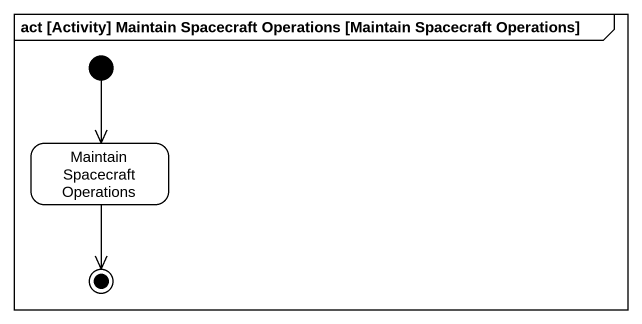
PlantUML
@startuml
mainframe act [Activity] Maintain Spacecraft Operations [Maintain Spacecraft Operations]
hide empty description
state "Maintain Spacecraft Operations" as Maintain_Spacecraft
[*] --> Maintain_Spacecraft
Maintain_Spacecraft --> [*]
@enduml
